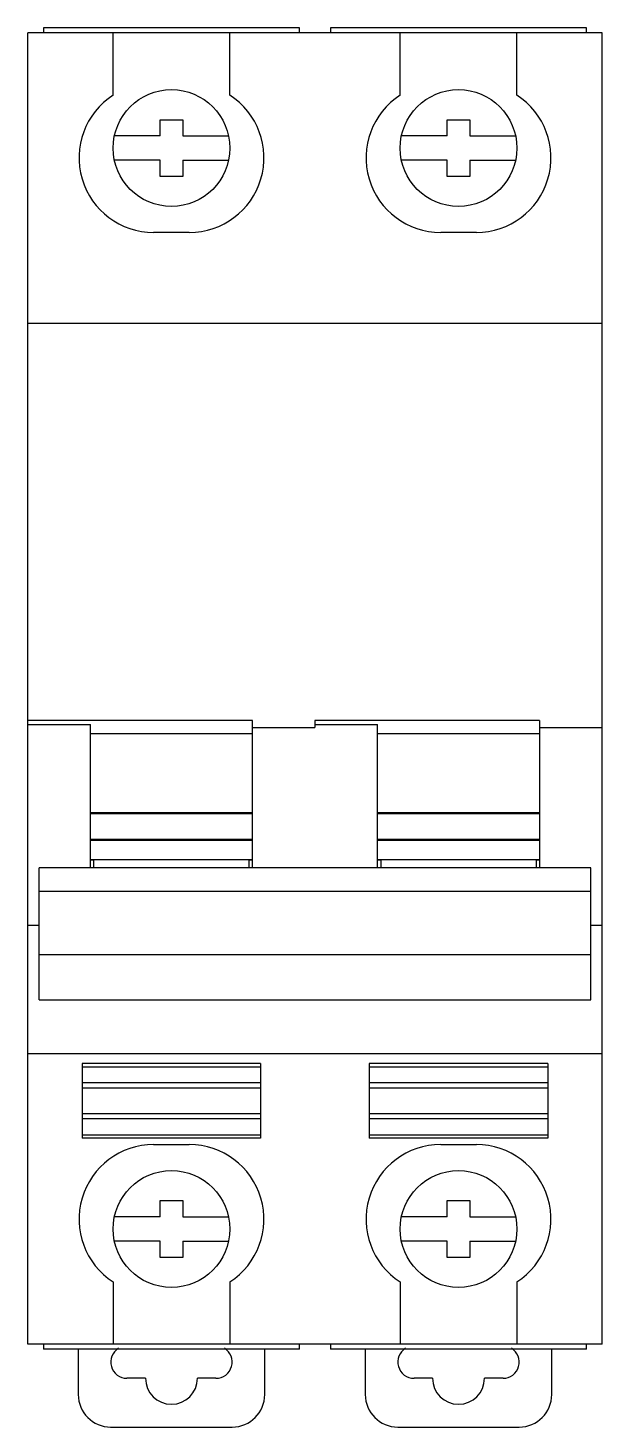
# Model space of a CAD drawing. Header units: millimetres. Extents: x 19.1 to 54.5, y 7.3 to 93.5.
import ezdxf

# ---------------------------------------------------------------- set-up
doc = ezdxf.new("R2010")
doc.units = ezdxf.units.MM
doc.header["$LTSCALE"] = 6.605313
doc.layers.get('0').update_dxf_attribs({"linetype": 'CONTINUOUS'})

msp = doc.modelspace()

# ---------------------------------------------------------------- linework, layer by layer
at = {"color": 7, "linetype": 'Continuous'}
for p, q in [((19.054, 12.356), (19.054, 93.156)), ((54.454, 93.156), (19.054, 93.156)), ((20.004, 93.456), (20.004, 93.156)), ((35.804, 93.456), (20.004, 93.456)), ((24.304, 89.317), (24.304, 93.156)), ((31.504, 89.317), (31.504, 93.156)), ((35.804, 93.156), (35.804, 93.456)), ((37.704, 93.456), (37.704, 93.156)), ((53.504, 93.456), (37.704, 93.456)), ((42.004, 89.317), (42.004, 93.156)), ((49.204, 89.317), (49.204, 93.156)), ((53.504, 93.156), (53.504, 93.456)), ((54.454, 12.356), (54.454, 93.156)), ((27.204, 86.806), (27.204, 87.806)), ((27.204, 87.806), (28.604, 87.806)), ((28.604, 87.806), (28.604, 86.806)), ((44.904, 86.806), (44.904, 87.806)), ((44.904, 87.806), (46.304, 87.806)), ((46.304, 87.806), (46.304, 86.806)), ((27.204, 86.806), (24.383, 86.806)), ((28.604, 86.806), (31.425, 86.806)), ((44.904, 86.806), (42.083, 86.806)), ((46.304, 86.806), (49.125, 86.806)), ((27.204, 85.306), (24.383, 85.306)), ((27.204, 84.306), (27.204, 85.306)), ((28.604, 85.306), (28.604, 84.306)), ((28.604, 85.306), (31.425, 85.306)), ((44.904, 85.306), (42.083, 85.306)), ((44.904, 84.306), (44.904, 85.306)), ((46.304, 85.306), (46.304, 84.306)), ((46.304, 85.306), (49.125, 85.306)), ((28.604, 84.306), (27.204, 84.306)), ((46.304, 84.306), (44.904, 84.306)), ((29.004, 80.856), (26.804, 80.856)), ((46.704, 80.856), (44.504, 80.856)), ((54.454, 75.256), (19.054, 75.256)), ((32.904, 50.78), (19.054, 50.78)), ((19.054, 50.537), (22.904, 50.537)), ((22.904, 41.707), (22.904, 50.537)), ((32.904, 41.707), (32.904, 50.78)), ((32.904, 50.362), (36.754, 50.362)), ((36.754, 50.78), (36.754, 50.362)), ((50.604, 50.78), (36.754, 50.78)), ((36.754, 50.537), (40.604, 50.537)), ((40.604, 41.707), (40.604, 50.537)), ((50.604, 50.78), (50.604, 41.707)), ((50.604, 50.362), (54.454, 50.362)), ((22.904, 49.98), (32.904, 49.98)), ((40.604, 49.98), (50.604, 49.98)), ((32.904, 45.094), (22.904, 45.094)), ((22.904, 45.049), (32.904, 45.049)), ((50.604, 45.094), (40.604, 45.094)), ((40.604, 45.049), (50.604, 45.049)), ((32.904, 43.463), (22.904, 43.463)), ((22.904, 43.417), (32.904, 43.417)), ((50.604, 43.463), (40.604, 43.463)), ((40.604, 43.417), (50.604, 43.417)), ((19.754, 33.581), (19.754, 41.707)), ((53.754, 41.707), (19.754, 41.707)), ((32.904, 42.201), (22.904, 42.201)), ((22.904, 42.194), (23.104, 42.194)), ((23.104, 42.194), (23.104, 41.707)), ((32.704, 42.194), (32.904, 42.194)), ((32.704, 41.707), (32.704, 42.194)), ((50.604, 42.201), (40.604, 42.201)), ((40.604, 42.194), (40.804, 42.194)), ((40.804, 42.194), (40.804, 41.707)), ((50.404, 42.194), (50.604, 42.194)), ((50.404, 41.707), (50.404, 42.194)), ((53.754, 33.581), (53.754, 41.707)), ((19.754, 40.268), (53.754, 40.268)), ((19.754, 38.149), (19.054, 38.149)), ((54.454, 38.149), (53.754, 38.149)), ((53.754, 36.344), (19.754, 36.344)), ((19.754, 33.581), (53.754, 33.581)), ((54.454, 30.256), (19.054, 30.256)), ((33.404, 29.656), (22.404, 29.656)), ((22.404, 29.656), (22.404, 25.056)), ((22.404, 29.456), (33.404, 29.456)), ((33.404, 29.656), (33.404, 25.056)), ((51.104, 29.656), (40.104, 29.656)), ((40.104, 29.656), (40.104, 25.056)), ((40.104, 29.456), (51.104, 29.456)), ((51.104, 29.656), (51.104, 25.056)), ((33.404, 28.456), (22.404, 28.456)), ((51.104, 28.456), (40.104, 28.456)), ((22.404, 28.156), (33.404, 28.156)), ((40.104, 28.156), (51.104, 28.156)), ((33.404, 26.556), (22.404, 26.556)), ((22.404, 26.256), (33.404, 26.256)), ((51.104, 26.556), (40.104, 26.556)), ((40.104, 26.256), (51.104, 26.256)), ((22.404, 25.256), (33.404, 25.256)), ((33.404, 25.056), (22.404, 25.056)), ((40.104, 25.256), (51.104, 25.256)), ((51.104, 25.056), (40.104, 25.056)), ((26.805, 24.656), (29.004, 24.656)), ((44.505, 24.656), (46.704, 24.656)), ((27.204, 21.206), (28.604, 21.206)), ((27.204, 20.206), (27.204, 21.206)), ((28.604, 21.206), (28.604, 20.206)), ((44.904, 21.206), (46.304, 21.206)), ((44.904, 20.206), (44.904, 21.206)), ((46.304, 21.206), (46.304, 20.206)), ((27.204, 20.206), (24.383, 20.206)), ((28.604, 20.206), (31.425, 20.206)), ((44.904, 20.206), (42.083, 20.206)), ((46.304, 20.206), (49.125, 20.206)), ((27.204, 18.706), (24.383, 18.706)), ((27.204, 17.706), (27.204, 18.706)), ((28.604, 18.706), (31.425, 18.706)), ((28.604, 18.706), (28.604, 17.706)), ((44.904, 18.706), (42.083, 18.706)), ((44.904, 17.706), (44.904, 18.706)), ((46.304, 18.706), (49.125, 18.706)), ((46.304, 18.706), (46.304, 17.706)), ((28.604, 17.706), (27.204, 17.706)), ((46.304, 17.706), (44.904, 17.706)), ((24.305, 16.194), (24.305, 12.356)), ((31.505, 16.194), (31.505, 12.356)), ((42.005, 16.194), (42.005, 12.356)), ((49.205, 16.194), (49.205, 12.356)), ((54.454, 12.356), (19.054, 12.356)), ((20.004, 12.356), (20.004, 12.056)), ((35.804, 12.056), (35.804, 12.356)), ((37.704, 12.356), (37.704, 12.056)), ((53.504, 12.056), (53.504, 12.356)), ((35.804, 12.056), (20.004, 12.056)), ((22.154, 12.056), (22.154, 9.256)), ((33.654, 9.256), (33.654, 12.056)), ((53.504, 12.056), (37.704, 12.056)), ((39.854, 12.056), (39.854, 9.256)), ((51.354, 9.256), (51.354, 12.056)), ((26.304, 10.256), (25.161, 10.256)), ((30.648, 10.256), (29.504, 10.256)), ((44.004, 10.256), (42.861, 10.256)), ((48.348, 10.256), (47.204, 10.256)), ((24.154, 7.256), (31.654, 7.256)), ((41.854, 7.256), (49.354, 7.256))]:
    msp.add_line(p, q, dxfattribs=at)
for centre in [(27.904, 86.056), (45.604, 86.056), (27.904, 19.456), (45.604, 19.456)]:
    msp.add_circle(centre, 3.6, dxfattribs=at)
for centre, radius, start, end in [((26.805, 85.456), 4.6, 122.92159, 269.99869), ((29.005, 85.456), 4.6, 269.99222, 57.0813), ((44.505, 85.456), 4.6, 122.92159, 269.99869), ((46.705, 85.456), 4.6, 269.99222, 57.0813), ((26.804, 20.056), 4.6, 89.99222, 237.0813), ((29.004, 20.056), 4.6, 302.92159, 89.99869), ((44.504, 20.056), 4.6, 89.99222, 237.0813), ((46.704, 20.056), 4.6, 302.92159, 89.99869), ((25.161, 11.256), 1, 121.23626, 270), ((30.648, 11.256), 1, 270, 58.76215), ((42.861, 11.256), 1, 121.23626, 270), ((48.348, 11.256), 1, 270, 58.76215), ((27.904, 10.256), 1.6, 180, 360), ((45.604, 10.256), 1.6, 180, 360), ((24.154, 9.256), 2, 180, 270), ((31.654, 9.256), 2, 270, 360), ((41.854, 9.256), 2, 180, 270), ((49.354, 9.256), 2, 270, 360)]:
    msp.add_arc(centre, radius, start, end, dxfattribs=at)

doc.saveas('drawing.dxf')
